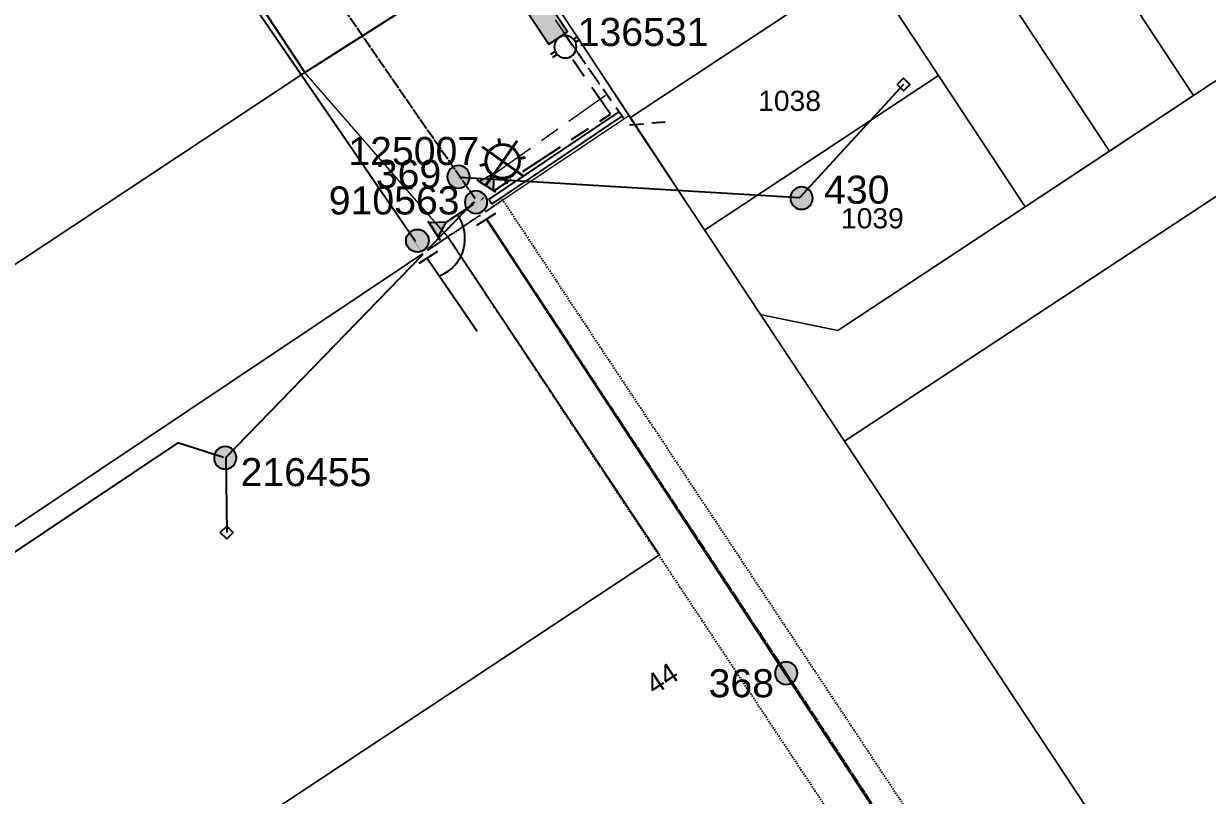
# Model space of a CAD drawing. Header units: metres. Extents: x 301970 to 303550, y 6271876 to 6273079.
# Drawn here: x 302793 to 302898.4, y 6272289.6 to 6272358.4 of the extents above; entities that cross this region are included whole.
import ezdxf
from ezdxf.enums import TextEntityAlignment as Align

# ---------------------------------------------------------------- set-up
doc = ezdxf.new("R2010")
doc.units = ezdxf.units.M
for name, pattern in [('Cable Exist OH', [1, 1, 0]), ('Cable Exist UG', [8.2, 4, -1.2, 1.8, -1.2]), ('HIDDEN2', [0.1875, 0.125, -0.0625]), ('IECLROU40', [4, 2.5, -1.5])]:
    doc.linetypes.add(name, pattern=pattern)
for name, color, linetype in [('_User_HV_Exist', 7, 'Continuous'), ('_User_LV_Exist', 7, 'Continuous'), ('Equip_HV_NEW', 7, 'Continuous'), ('Equip_LV_NEW', 7, 'Continuous'), ('Equip_SP_HV_NEW', 7, 'Continuous'), ('Equip_SP_LV_NEW', 7, 'Continuous'), ('Equip_SP_SL_EXT', 7, 'Continuous'), ('Mains_HV_EXT', 7, 'Continuous'), ('Mains_LV_EXT', 7, 'Continuous'), ('Mains_LV_NEW_Hardwired', 7, 'Continuous'), ('Notes_LV_MISC', 7, 'Continuous'), ('Services_SP_EXT', 7, 'Continuous'), ('Services_SP_EXT_UG', 7, 'Continuous'), ('SupportsOH_SP_TR_HV_LV_SL_EXT', 7, 'Continuous'), ('SupportsUG_SP_LV_EXT', 7, 'Continuous'), ('UG_Details_SP_MISC', 7, 'Continuous')]:
    doc.layers.add(name, color=color, linetype=linetype)
for name, color, linetype, lineweight, transparency in [('Cadastre Developer_SP_EXT', 7, 'Continuous', 5, 0.7), ('Cadastre Land Parcels_SP_EXT', 7, 'Continuous', 5, 0.7), ('Cadastre Roads_SP_EXT', 7, 'Continuous', 5, 0.7)]:
    doc.layers.add(name, color=color, linetype=linetype, lineweight=lineweight, transparency=transparency)
doc.layers.add('Features_HIDE', color=1, linetype='Continuous', plot=False)
doc.styles.add('iecARIAL', font='arial.ttf', dxfattribs={"height": 2})
doc.styles.add('POLE_LABEL', font='arial.ttf')
doc.styles.get("Standard").update_dxf_attribs({"font": 'arial.ttf'})
doc.linetypes.add('Cable New UG', pattern='A,7,-0.25,["x",Standard,S=2,R=0,X=0.2,Y=-0.8],-2.1', length=9.35)

# ---------------------------------------------------------------- blocks, each defined once
blk = doc.blocks.new('*U132')
at = {"lineweight": 40}
for p, q in [((0.4, 4.46), (4.07, 1.86)), ((0.93, 1.32), (3.53, 5)), ((1.88, 5.19), (1.98, 4.64)), ((4.27, 3.51), (3.71, 3.41)), ((0.2, 2.81), (0.75, 2.9)), ((0, 0), (1.37, 1.94)), ((2.58, 1.13), (2.49, 1.68))]:
    blk.add_line(p, q, dxfattribs=at)
blk.add_circle((2.23, 3.16), 1.5, dxfattribs=at)
at = {"style": 'iecARIAL', "flags": 8}
blk.add_attdef('ASSET_NUM', (1.5, 1.5), '', height=2.5, dxfattribs=at)
for tag, p, height, flags in [('CONSTRUCTED_VOLTAGE', (0.98, -0.65), 0.2, 9), ('CONTROL_TYPE', (0.98, -0.85), 0.2, 9), ('LANTERN_PURPOSE', (0.98, -1.05), 0.2, 9), ('LANTERN_TYPE', (0.98, -1.25), 0.2, 9), ('LNUMBER', (2.18, -3.25), 2.5, 8), ('OPERATING_VOLTAGE', (0.98, -1.65), 0.2, 9), ('ORIENTATION', (0.98, -1.85), 0.2, 9), ('OWNED_BY', (0.98, -2.05), 0.2, 9), ('STATE', (0.98, -2.25), 0.2, 9), ('NO_PHASES', (0.98, -1.45), 0.2, 9), ('USAGE', (0.98, -2.45), 0.2, 9), ('CEXIST', (0.98, -2.65), 0.2, 9), ('CNEW', (0.98, -2.85), 0.2, 9), ('CNUMBER', (0.98, -3.05), 0.2, 9), ('CREMOVE', (0.98, -3.25), 0.2, 9), ('CREPLACE', (0.98, -3.45), 0.2, 9), ('LKINGHEIGHT', (0.98, -3.65), 0.2, 9), ('LBRACKET', (0.98, -3.85), 0.2, 9), ('LBRACKETVOCAB', (0.98, -4.05), 0.2, 9), ('LCATEGORY', (0.98, -4.25), 0.2, 9), ('LCHARGE1', (0.98, -4.45), 0.2, 9), ('LCHARGE1PERCENT', (0.98, -4.65), 0.2, 9), ('LCHARGE2', (0.98, -4.85), 0.2, 9), ('LCHARGE2PERCENT', (0.98, -5.05), 0.2, 9), ('LCHARGE3', (0.98, -5.25), 0.2, 9), ('LCHARGE3PERCENT', (0.98, -5.45), 0.2, 9), ('LEXIST', (0.98, -5.65), 0.2, 9), ('LLAMP', (0.98, -5.85), 0.2, 9), ('LLAMPVOCAB', (0.98, -6.05), 0.2, 9), ('LMAST', (0.98, -6.25), 0.2, 9), ('LMASTVOCAB', (0.98, -6.45), 0.2, 9), ('LNEW', (0.98, -6.65), 0.2, 9), ('LANTNUMBER', (0.98, -6.85), 0.2, 9), ('LOUTREACH', (0.98, -7.25), 0.2, 9), ('LOUTREACHVOCAB', (0.98, -7.45), 0.2, 9), ('LRATECODE', (0.98, -7.65), 0.2, 9), ('LREMOVE', (0.98, -7.85), 0.2, 9), ('LREPLACE', (0.98, -8.05), 0.2, 9), ('LTYPE', (0.98, -8.25), 0.2, 9), ('LTYPEVOCAB', (0.98, -8.45), 0.2, 9), ('STREETNAME', (0.98, -9.25), 0.2, 9), ('SUBURB', (0.98, -9.45), 0.2, 1), ('LEGEND', (0.98, -8.65), 0.2, 9), ('LOCATION', (0.98, -8.85), 0.2, 9), ('NOTES', (0.98, -9.05), 0.2, 9)]:
    blk.add_attdef(tag, p, '', height=height, dxfattribs=dict(flags=flags))
blk = doc.blocks.new('CCP_EXT')
at = {"flags": 9}
for tag, p in [('STATE', (0, -1.8)), ('USAGE', (0, -1.2)), ('LEGEND', (0, -1.4)), ('LIFE_SUPPORT', (0, -1.6)), ('NOTES', (0, -2))]:
    blk.add_attdef(tag, text='', height=0.2, dxfattribs=at).set_placement(p, align=Align.MIDDLE_LEFT)
blk.add_wipeout([(0, 0.57), (0.57, 0), (0, -0.57), (-0.57, 0)])
blk.add_lwpolyline([(-0.57, 0), (0, 0.57), (0.57, 0), (0, -0.57), (-0.57, 0)])
at = {"flags": 1}
blk.add_attdef('Z', (0, 0), '', height=0.2, dxfattribs=at)
at = {"flags": 9}
for tag, p in [('CCP_TYPE', (0, 0)), ('CONSTRUCTED_VOLTAGE', (0, -0.2)), ('OPERATING_VOLTAGE', (0, -0.6)), ('ORIENTATION', (0, -0.8)), ('OWNED_BY', (0, -1)), ('NO_PHASES', (0, -0.4))]:
    blk.add_attdef(tag, text='', height=0.2, dxfattribs=at).set_placement(p, align=Align.MIDDLE_LEFT)
blk = doc.blocks.new('POLE_EXT')
blk.add_hatch(color=256).paths.add_polyline_path([(-1, 0, 1), (1, 0, 1)])
blk.add_lwpolyline([(-1, 0, 1), (1, 0, 1)], format="xyb", close=True)
for tag, height, flags, p in [('pNumber', 2.5, 8, (-17.84, 2.07)), ('OWNED_BY', 0.2, 9, (1.35, -0.4)), ('SPECIAL_USE', 0.2, 9, (1.35, -0.8)), ('STATE', 0.2, 9, (1.35, -1)), ('PARENT', 0.2, 9, (1.35, -0.6)), ('cLV', 0.2, 9, (1.35, -1.4)), ('hDepth', 0.2, 9, (1.35, -1.6)), ('hDia', 0.2, 9, (1.35, -1.8)), ('cHV', 0.2, 9, (1.35, -2)), ('USAGE', 0.2, 9, (1.35, -1.2)), ('LBRACKET', 0.2, 9, (1.35, -2.2)), ('LExisting', 0.2, 9, (1.35, -2.4)), ('LANTNUMBER', 0.2, 9, (1.35, -2.6)), ('LOther', 0.2, 9, (1.35, -2.8)), ('LRemove', 0.2, 9, (1.35, -3)), ('LEGEND', 0.2, 9, (1.35, -3.2)), ('cLinedev', 0.2, 9, (1.35, -3.4)), ('pExisting', 0.2, 9, (1.35, -3.8)), ('LOCATION', 0.2, 9, (1.35, -3.6)), ('PFNUMBER', 0.2, 9, (1.35, -4)), ('NEWPFNUMBER', 0.2, 9, (1.35, -4.2)), ('pFooting', 0.2, 9, (1.35, -4.4)), ('pNew', 0.2, 9, (1.35, -4.6)), ('pRelocate', 0.2, 9, (1.35, -5)), ('pRemove', 0.2, 9, (1.35, -5.2)), ('pReplace', 0.2, 9, (1.35, -5.4)), ('pStay', 0.2, 9, (1.35, -5.6)), ('pType', 0.2, 9, (1.35, -5.8)), ('cspan', 0.2, 9, (1.35, -6)), ('STREETNAME', 0.2, 9, (1.35, -6.2)), ('SUBURB', 0.2, 9, (1.35, -6.4)), ('OPERATED_BY', 0.2, 9, (1.36, -7.01)), ('NOTES', 0.2, 9, (1.35, -6.6)), ('MAINTAINED_BY', 0.2, 9, (1.36, -6.81))]:
    blk.add_attdef(tag, text='', height=height, dxfattribs=dict(flags=flags)).set_placement(p, align=Align.MIDDLE_LEFT)
at = {"style": 'POLE_LABEL'}
for tag, height, flags, p in [('ASSET_NUM', 2.5, 8, (2, 2)), ('STRUCTURE_PLANT_NUMBER', 0.2, 9, (1.35, 0.03)), ('STREET_CODE', 0.2, 9, (1.35, -0.2))]:
    blk.add_attdef(tag, text='', height=height, dxfattribs=dict(at, flags=flags)).set_placement(p, align=Align.MIDDLE_LEFT)
at = {"flags": 1}
blk.add_attdef('Z', (1.35, -7.33), '', height=0.2, dxfattribs=at)
blk = doc.blocks.new('*U121')
blk.add_hatch(color=256).paths.add_polyline_path([(1.14, 3.72), (-0.51, 2.63), (2.22, -1.5), (3.87, -0.41)])
blk.add_lwpolyline([(-0.51, 2.63), (2.22, -1.5), (3.87, -0.41), (1.14, 3.72)], close=True)
at = {"style": 'iecARIAL', "flags": 8}
blk.add_attdef('ASSET_NUM', (1.5, 3.5), '', height=2.5, dxfattribs=at)
for tag, p, flags in [('OWNED_BY', (0, -0.2), 9), ('STATE', (0, -0.4), 9), ('SUPPORT_TYPE', (0, -0.6), 9), ('USAGE', (0, -0.8), 9), ('LEGEND', (0, -1), 9), ('LOCATION', (0, -1.2), 9), ('STREETNAME', (0, -1.8), 9), ('SUBURB', (0, -2), 1), ('NOTES', (0, -1.4), 9), ('PARENT', (0, -1.6), 9)]:
    blk.add_attdef(tag, p, '', height=0.2, dxfattribs=dict(flags=flags))
blk = doc.blocks.new('*U125')
for p, q in [((-0.23, 5.97), (-0.27, 6.46)), ((0.1, 5.99), (0.06, 6.49)), ((-0.1, 4.01), (-0.06, 3.51)), ((0.23, 4.03), (0.27, 3.54))]:
    blk.add_line(p, q)
blk.add_lwpolyline([(0.99, 5.07, 1), (-0.99, 4.93, 1)], format="xyb", close=True)
for tag, p, flags in [('OPERATING_VOLTAGE', (0.04, 2.67), 9), ('NO_PHASES', (0.03, 2.4), 9), ('CONSTRUCTED_VOLTAGE', (0.04, 2.12), 9), ('OPERATED_BY', (0.01, 1.42), 9), ('ORIENTATION', (0.02, 0.88), 9), ('OWNED_BY', (0.03, 1.12), 9), ('ACTUAL_STATUS', (0.05, 1.89), 9), ('MAINTAINED_BY', (0.04, 1.65), 9), ('STATE', (0.01, 0.18), 9), ('SWITCH_TYPE', (0.01, -0.06), 9), ('USAGE', (0.03, 0.63), 9), ('NOTES', (0.03, 0.43), 1), ('Z', (0.02, -0.56), 9), ('LEGEND', (0.02, -0.32), 9)]:
    blk.add_attdef(tag, p, '', height=0.2, dxfattribs=dict(flags=flags))
blk = doc.blocks.new('UGOH_NEW')
blk.add_hatch(color=256).paths.add_polyline_path([(-0.75, 1.7), (0.75, 1.7), (0, 3)])
at = {"color": 1}
blk.add_lwpolyline([(-0.75, 1.7), (0.75, 1.7), (0, 3)], close=True, dxfattribs=at)
for tag, flags, p in [('CONSTRUCTED_VOLTAGE', 9, (1.5, 0)), ('OPERATING_VOLTAGE', 9, (1.5, -0.2)), ('ORIENTATION', 9, (1.5, -0.4)), ('STATE', 9, (1.5, -0.6)), ('OWNED_BY', 9, (1.5, -1)), ('USAGE', 9, (1.5, -0.8)), ('ACTUAL_STATUS', 9, (1.5, -1.6)), ('OPERATED_BY', 9, (1.5, -1.2)), ('TYPE', 1, (1.5, -2)), ('MAINTAINED_BY', 9, (1.5, -1.4)), ('NUMBER_OF_PHASES', 9, (1.5, -1.8))]:
    blk.add_attdef(tag, text='', height=0.2, dxfattribs=dict(flags=flags)).set_placement(p, align=Align.MIDDLE_LEFT)
blk = doc.blocks.new('LV_End Shackle_NEW')
for tag, flags, p in [('CONNECTOR_TYPE', 9, (1.5, 0)), ('CONSTRUCTED_VOLTAGE', 9, (1.5, -0.2)), ('OPERATING_VOLTAGE', 9, (1.5, -0.6)), ('ORIENTATION', 9, (1.5, -0.8)), ('OWNED_BY', 9, (1.5, -1)), ('NO_PHASES', 9, (1.5, -0.4)), ('OPERATED_BY', 9, (1.5, -1.2)), ('STATE', 9, (1.5, -1.6)), ('Z', 1, (1.5, -2.2)), ('MAINTAINED_BY', 9, (1.5, -1.4)), ('USAGE', 9, (1.5, -1.8)), ('NOTES', 9, (1.5, -2))]:
    blk.add_attdef(tag, text='', height=0.2, dxfattribs=dict(flags=flags)).set_placement(p, align=Align.MIDDLE_LEFT)
blk.add_wipeout([(-0.25, 0), (-0.25, 1.81), (0.25, 1.82), (0.25, 0)])
blk.add_line((1, 1.81), (-1, 1.81))
blk = doc.blocks.new('*U150')
for tag, flags, p in [('CONNECTOR_TYPE', 9, (1.5, 0)), ('CONSTRUCTED_VOLTAGE', 9, (1.5, -0.2)), ('OPERATING_VOLTAGE', 9, (1.5, -0.6)), ('ORIENTATION', 9, (1.5, -0.8)), ('OWNED_BY', 9, (1.5, -1)), ('NO_PHASES', 9, (1.5, -0.4)), ('OPERATED_BY', 9, (1.5, -1.2)), ('STATE', 9, (1.5, -1.6)), ('Z', 1, (1.5, -2.2)), ('MAINTAINED_BY', 9, (1.5, -1.4)), ('USAGE', 9, (1.5, -1.8)), ('NOTES', 9, (1.5, -2))]:
    blk.add_attdef(tag, text='', height=0.2, dxfattribs=dict(flags=flags)).set_placement(p, align=Align.MIDDLE_LEFT)
blk.add_wipeout([(-0.25, 0), (-0.23, 1.75), (0.27, 1.75), (0.25, 0)])
blk.add_line((1.02, 1.74), (-0.98, 1.76))

msp = doc.modelspace()

# ---------------------------------------------------------------- linework, layer by layer
at = {"layer": '_User_HV_Exist', "color": 7, "linetype": 'Cable Exist UG', "lineweight": 0, "flags": 128}
msp.add_lwpolyline([(302834.85, 6272344.98), (302844.92, 6272352.09), (302822, 6272385.62), (302822.72, 6272391.66), (302860.35, 6272416.5)], dxfattribs=at)
at = {"layer": '_User_LV_Exist', "color": 7, "linetype": 'Cable Exist UG', "elevation": -3.8, "flags": 128}
msp.add_lwpolyline([(302830.6, 6272340.7), (302845.24, 6272350.34), (302841.68, 6272355.47), (302841.68, 6272355.47)], dxfattribs=at)
at = {"layer": 'Cadastre Developer_SP_EXT'}
for points in [[(302886.75, 6272390.61), (302876.32, 6272383.72), (302897.2, 6272352.01), (302907.63, 6272358.9), (302886.75, 6272390.61)], [(302861.29, 6272373.81), (302840.42, 6272360.05), (302847.02, 6272350.03), (302867.89, 6272363.79), (302861.29, 6272373.81)]]:
    msp.add_lwpolyline(points, close=True, dxfattribs=at)
at = {"layer": 'Cadastre Land Parcels_SP_EXT', "linetype": 'Continuous'}
for points in [[(302934.72, 6272366.43), (302945.66, 6272373.63), (303001.13, 6272410.17), (303034.86, 6272432.43), (302981, 6272514.24), (302812.26, 6272402.83), (302833.73, 6272370.19), (302836.58, 6272365.86), (302846.9, 6272350.18), (302866.11, 6272321.18), (302934.72, 6272366.43)], [(302808.33, 6272368.74), (302783.59, 6272406.24), (302704.24, 6272353.92), (302644.04, 6272314.27), (302606.98, 6272288.05), (302632.93, 6272248.48), (302705.58, 6272279.56), (302818.03, 6272354.04), (302808.33, 6272368.74)], [(303045.76, 6272197.37), (302934.72, 6272366.43), (302866.11, 6272321.18), (302916, 6272245.6), (302972.25, 6272160.46), (303006.93, 6272171.49), (303045.76, 6272197.37)], [(302916, 6272245.6), (302866.11, 6272321.18), (302846.9, 6272350.18), (302835.57, 6272342.61), (302830.76, 6272339.39), (302849.63, 6272311.05), (302798.67, 6272277.31), (302849.62, 6272200.68), (302916, 6272245.6)], [(302669.98, 6272192.18), (302697.15, 6272210.14), (302747.58, 6272243.53), (302798.67, 6272277.31), (302849.63, 6272311.05), (302830.76, 6272339.39), (302714.37, 6272261.47), (302644.24, 6272231.56), (302669.98, 6272192.18)]]:
    msp.add_lwpolyline(points, close=True, dxfattribs=at)
at = {"layer": 'Features_HIDE', "linetype": 'Continuous'}
msp.add_lwpolyline([(302634.52, 6272672.64), (302524.04, 6272840.33), (302513.56, 6272833.74), (302505.52, 6272828.68), (302616.26, 6272660.46), (302650.04, 6272609.08), (302683.55, 6272558.16), (302716.95, 6272507.45), (302751.13, 6272455.51), (302784.25, 6272405.24), (302808.33, 6272368.74), (302818.03, 6272354.04), (302826.11, 6272359.19), (302836.58, 6272365.86), (302833.73, 6272370.19), (302812.26, 6272402.83), (302767.29, 6272471.09), (302723.48, 6272537.57), (302679.66, 6272604.11), (302634.52, 6272672.64)], close=True, dxfattribs=at)
at = {"layer": 'Features_HIDE', "linetype": 'HIDDEN2'}
msp.add_lwpolyline([(302830.76, 6272339.39), (302961.84, 6272141.49), (302966.62, 6272144.92), (302835.66, 6272342.67), (302830.76, 6272339.39)], close=True, dxfattribs=at)
at = {"layer": 'Mains_HV_EXT'}
msp.add_lwpolyline([(302952.55, 6272163.03), (302918.77, 6272212.23), (302834.2, 6272340.98)], dxfattribs=at)
at = {"layer": 'Mains_LV_EXT', "linetype": 'Cable Exist OH'}
for points in [[(302833.25, 6272342.69), (302799.71, 6272391.24)], [(302833.22, 6272342.51), (302833.22, 6272342.51)], [(302887.84, 6272259.49), (302860.91, 6272300.49), (302833.22, 6272342.51)]]:
    msp.add_lwpolyline(points, dxfattribs=at)
at = {"layer": 'Services_SP_EXT'}
msp.add_lwpolyline([(302833.31, 6272342.74), (302810.98, 6272319.73)], dxfattribs=at)
at = {"layer": 'Services_SP_EXT_UG', "color": 7, "linetype": 'IECLROU40', "ltscale": 0.5, "flags": 128}
msp.add_lwpolyline([(302841.16, 6272357.49), (302846.85, 6272349.37), (302850.13, 6272349.65)], dxfattribs=at)
at = {"layer": 'UG_Details_SP_MISC'}
for p, q in [((302834.41, 6272342.71), (302846.03, 6272350.53)), ((302846.03, 6272350.53), (302846.17, 6272350.34)), ((302834.68, 6272342.32), (302846.3, 6272350.14)), ((302846.3, 6272350.14), (302846.17, 6272350.34)), ((302834.41, 6272342.71), (302834.54, 6272342.51)), ((302834.68, 6272342.32), (302834.54, 6272342.51))]:
    msp.add_line(p, q, dxfattribs=at)

# ---------------------------------------------------------------- block references
at = {"layer": 'Equip_SP_HV_NEW', "linetype": 'Cable New UG', "lineweight": 0, "rotation": 327.4930378486951}
msp.add_blockref('UGOH_NEW', (302833.27, 6272342.49), dxfattribs=at)
at = {"layer": 'Equip_SP_LV_NEW', "linetype": 'Cable Exist UG'}
for name, p, rotation in [('*U125', (302836.89, 6272353.85), 299.7686907840895), ('UGOH_NEW', (302828.07, 6272339.09), 302.4189130439417)]:
    msp.add_blockref(name, p, dxfattribs=dict(at, rotation=rotation))
at = {"layer": 'Equip_SP_SL_EXT'}
ref = msp.add_blockref('*U132', (302833.41, 6272342.96), dxfattribs=at)
ref.add_attrib('ASSET_NUM', '125007', dxfattribs={"layer": '0', "height": 2.5, "style": 'iecARIAL'}).set_placement((302833.55, 6272348.3), align=Align.TOP_RIGHT)
at = {"layer": 'Features_HIDE'}
ref = msp.add_blockref('POLE_EXT', (302831.71, 6272344.75), dxfattribs=at)
ref.add_attrib('ASSET_NUM', '369', dxfattribs={"layer": '0', "height": 2.5, "style": 'POLE_LABEL'}).set_placement((302827.26, 6272346.26), align=Align.TOP_CENTER)
ref = msp.add_blockref('POLE_EXT', (302862.28, 6272342.85), dxfattribs=at)
ref.add_attrib('ASSET_NUM', '430', dxfattribs={"layer": '0', "height": 2.5, "style": 'POLE_LABEL'}).set_placement((302864.28, 6272343.6), align=Align.MIDDLE_LEFT)
at = {"layer": 'SupportsOH_SP_TR_HV_LV_SL_EXT'}
ref = msp.add_blockref('POLE_EXT', (302810.93, 6272319.7), dxfattribs=at)
ref.add_attrib('ASSET_NUM', '216455', dxfattribs={"layer": 'Features_HIDE', "height": 2.5, "style": 'POLE_LABEL'}).set_placement((302818.12, 6272319.67), align=Align.TOP_CENTER)
ref = msp.add_blockref('POLE_EXT', (302860.91, 6272300.49), dxfattribs=at)
ref.add_attrib('ASSET_NUM', '368', dxfattribs={"layer": 'Features_HIDE', "height": 2.5, "style": 'POLE_LABEL'}).set_placement((302859.82, 6272300.85), align=Align.TOP_RIGHT)
at = {"layer": 'SupportsUG_SP_LV_EXT'}
ref = msp.add_blockref('*U121', (302837.55, 6272358.08), dxfattribs=at)
ref.add_attrib('ASSET_NUM', '136531', dxfattribs={"layer": '0', "height": 2.5}).set_placement((302842.33, 6272357.66), align=Align.MIDDLE_LEFT)

# ---------------------------------------------------------------- texts
at = {"layer": 'Cadastre Developer_SP_EXT'}
for s, p in [('1038', (302858.41, 6272350.62)), ('1039', (302865.79, 6272340.15))]:
    msp.add_text(s, height=1.8, dxfattribs=at).set_placement(p)
at = {"layer": 'Cadastre Land Parcels_SP_EXT'}
msp.add_text('44', height=1.8, rotation=33.3894, dxfattribs=at).set_placement((302849.16, 6272298.5))

# ---------------------------------------------------------------- next in the draw order: block references
at = {"layer": 'Features_HIDE'}
msp.add_blockref('CCP_EXT', (302871.36, 6272352.98), dxfattribs=at)
at = {"layer": 'Services_SP_EXT'}
msp.add_blockref('CCP_EXT', (302811.06, 6272313.04), dxfattribs=at)

# ---------------------------------------------------------------- next in the draw order: linework, layer by layer
at = {"layer": 'Cadastre Developer_SP_EXT'}
for points in [[(303029.12, 6272439.21), (303006.44, 6272424.21), (302961.87, 6272394.75), (302897.2, 6272352.01), (302882.19, 6272342.08), (302865.5, 6272331.05), (302858.58, 6272332.47), (302866.11, 6272321.18), (302934.73, 6272366.43), (303033.98, 6272431.85), (303029.12, 6272439.21)], [(302876.32, 6272383.72), (302868.81, 6272378.77), (302889.7, 6272347.04), (302897.2, 6272352.01), (302876.32, 6272383.72)], [(302868.81, 6272378.77), (302861.29, 6272373.81), (302867.89, 6272363.79), (302874.49, 6272353.77), (302882.19, 6272342.08), (302889.7, 6272347.04), (302868.81, 6272378.77)], [(302867.89, 6272363.79), (302847.02, 6272350.03), (302853.62, 6272340), (302874.49, 6272353.77), (302867.89, 6272363.79)], [(302874.49, 6272353.77), (302853.62, 6272340), (302858.58, 6272332.47), (302865.5, 6272331.05), (302882.19, 6272342.08), (302874.49, 6272353.77)]]:
    msp.add_lwpolyline(points, close=True, dxfattribs=at)
at = {"layer": 'Cadastre Roads_SP_EXT', "linetype": 'Continuous'}
msp.add_lwpolyline([(302714.37, 6272261.47), (302830.76, 6272339.39), (302830.76, 6272339.39), (302824.76, 6272346.29), (302818.03, 6272354.04), (302705.58, 6272279.56)], dxfattribs=at)
at = {"layer": 'Features_HIDE'}
msp.add_lwpolyline([(302871.36, 6272352.98), (302862.09, 6272342.87), (302831.81, 6272344.7)], dxfattribs=at)
at = {"layer": 'Services_SP_EXT'}
for points in [[(302810.78, 6272319.72), (302806.71, 6272321.04), (302806.71, 6272321.04), (302715.3, 6272259.85), (302645.17, 6272229.94), (302643.5, 6272228.82), (302635.36, 6272223.48), (302624.53, 6272216.33), (302619.39, 6272212.77)], [(302810.98, 6272319.73), (302811.06, 6272313.04)]]:
    msp.add_lwpolyline(points, dxfattribs=at)

# ---------------------------------------------------------------- next in the draw order: block references
at = {"layer": 'Equip_HV_NEW', "linetype": 'Cable New UG', "lineweight": 0, "rotation": 327.7252530695646}
msp.add_blockref('*U150', (302833.25, 6272342.45), dxfattribs=at)
at = {"layer": 'Equip_LV_NEW', "linetype": 'Cable Exist UG', "rotation": 302.5440851896957}
msp.add_blockref('LV_End Shackle_NEW', (302828.03, 6272338.95), dxfattribs=at)

# ---------------------------------------------------------------- next in the draw order: linework, layer by layer
at = {"layer": '_User_LV_Exist', "flags": 128}
msp.add_lwpolyline([(302794.5, 6272387.74), (302833.38, 6272330.99)], dxfattribs=at)
at = {"layer": 'Mains_LV_NEW_Hardwired', "color": 7, "linetype": 'Continuous'}
msp.add_arc((302828.7, 6272339.25), 3.59, 292.5615, 36.1532, dxfattribs=at)

# ---------------------------------------------------------------- next in the draw order: block references
at = {"layer": 'Equip_SP_LV_NEW', "linetype": 'Cable Exist UG', "rotation": 302.4189130439417}
msp.add_blockref('UGOH_NEW', (302828.07, 6272339.09), dxfattribs=at)

# ---------------------------------------------------------------- next in the draw order: block references
at = {"layer": 'Equip_HV_NEW', "linetype": 'Cable New UG', "lineweight": 0, "rotation": 213.4373181605499}
msp.add_blockref('*U150', (302833.25, 6272342.45), dxfattribs=at)
at = {"layer": 'Equip_LV_NEW', "linetype": 'Cable Exist UG', "rotation": 213.03341463929}
msp.add_blockref('LV_End Shackle_NEW', (302828.05, 6272339.1), dxfattribs=at)

# ---------------------------------------------------------------- next in the draw order: hatches: boundary and pattern name
at = {"layer": 'Notes_LV_MISC'}
h = msp.add_hatch(color=256, dxfattribs=at)
h.dxf.hatch_style = 1
h.paths.add_polyline_path([(302827.04, 6272339.07, 1), (302829.06, 6272339.07, 1)])

# ---------------------------------------------------------------- next in the draw order: linework, layer by layer
msp.add_circle((302828.05, 6272339.05), 1.01, dxfattribs=at)

# ---------------------------------------------------------------- next in the draw order: block references
at = {"layer": 'SupportsOH_SP_TR_HV_LV_SL_EXT'}
ref = msp.add_blockref('POLE_EXT', (302833.27, 6272342.49), dxfattribs=at)
ref.add_attrib('ASSET_NUM', '910563', dxfattribs={"layer": 'Features_HIDE', "height": 2.5, "style": 'POLE_LABEL'}).set_placement((302820.15, 6272342.64), align=Align.MIDDLE_LEFT)

doc.saveas('drawing.dxf')
